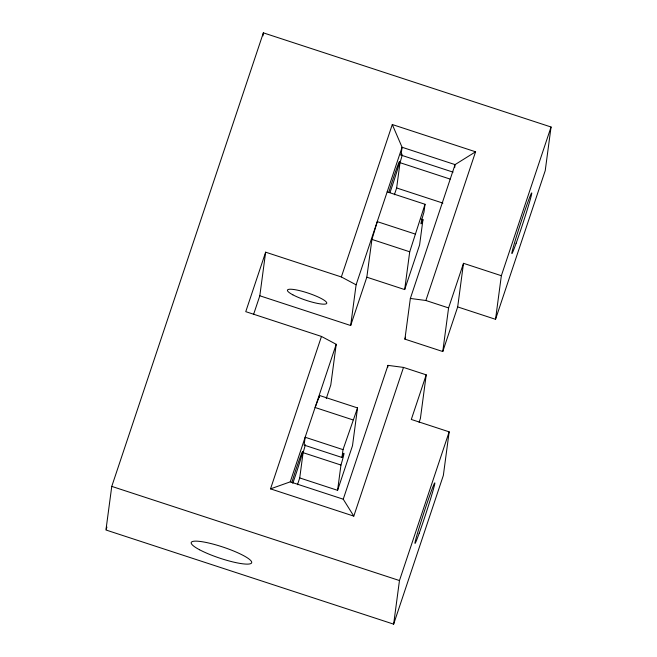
<?xml version="1.0" encoding="UTF-8"?>
<svg xmlns="http://www.w3.org/2000/svg" width="657" height="657" viewBox="0 0 657 657"><rect width="100%" height="100%" fill="white"/><g stroke="black" fill="none" stroke-linecap="round" stroke-linejoin="round"><path stroke-width="0.99" d="M495.534 319.31L501.348 275.71L463.497 263.317L457.683 306.918L495.534 319.31L545.236 170.606L551.051 127.006L263.358 32.85L111.764 486.394L105.949 529.994L393.642 624.15L443.344 475.446L449.166 431.846L411.307 419.453L426.221 374.843L403.505 367.411L387.975 365.366L343.241 499.197L353.803 516.115L403.505 367.411M262.948 35.889L263.358 32.85M259.819 295.781L265.642 252.181L341.353 276.958L356.102 284.818L350.674 325.519L259.819 295.781L253.725 314.013M297.457 484.726L299.732 477.935L303.099 452.657L304.372 448.329A31.881 1.092 -71.9 0 0 305.365 444.682M319.417 397.526L319.68 395.539L357.539 407.923L352.497 445.717L337.583 490.327L299.732 477.935M265.642 252.181L245.759 311.664L321.47 336.441L336.22 344.301L330.791 384.994L326.266 398.528M337.583 490.327L340.958 465.041L342.231 460.713A31.881 1.092 -71.9 0 0 343.003 454.899L341.969 457.469L304.109 445.085L305.16 437.242L343.011 449.634L341.969 457.469M394.381 194.751L396.647 187.968L400.023 162.681L401.296 158.353A31.881 1.092 -71.9 0 0 402.289 154.707M453.067 172.142L401.033 155.109L402.076 147.267L392.295 124.534L475.578 151.792L425.876 300.495L410.346 298.45L404.909 339.143L442.769 351.528L457.683 306.918M387.704 367.403L387.975 365.366M415.084 234.007L377.299 221.647L371.936 239.419L366.828 277.188L404.679 289.573L409.722 251.787L425.022 204.27L387.17 191.885L356.102 284.818M421.022 219.044L422.968 219.684L419.593 244.962L404.679 289.573M425.022 204.27L423.979 212.112L422.706 216.44A31.881 1.092 -71.9 0 0 421.925 222.255L422.968 219.684M426.221 374.843L420.406 418.443L419.109 422.328M393.642 624.15L399.464 580.55L449.166 431.846M454.685 167.551L454.94 165.597M442.769 351.528L448.583 307.928L463.497 263.317M106.27 529.025L106.927 527.078M353.803 516.115L270.528 488.865L321.47 336.441M341.353 276.958L392.295 124.534M270.528 488.865L290.246 481.852L336.22 344.301M387.17 191.885L402.076 147.267L455.071 164.611L475.578 151.792M350.674 325.519L366.828 277.188M343.011 449.634L357.539 407.923M410.346 298.45L455.071 164.611M404.909 339.143L405.558 337.205M501.348 275.71L551.051 127.006M319.68 395.539L315.097 407.504L352.957 419.889M401.033 155.109L401.723 153.393M400.023 162.681L450.127 179.082M396.647 187.968L442.9 203.103M371.936 239.419L409.722 251.787M425.876 300.495L448.583 307.928M303.099 452.657L340.958 465.041M290.246 481.852L343.241 499.197M111.764 486.394L399.464 580.55M388.862 192.197A20.72 0.706 -71.9 0 1 397.444 166.32A20.72 0.706 -71.9 0 1 398.347 166.582A20.72 0.706 -71.9 0 1 389.979 192.517M291.938 482.172A20.72 0.706 -71.9 0 1 300.61 456.073A20.72 0.706 -71.9 0 1 301.292 457.026A20.72 0.706 -71.9 0 1 292.767 483.322M199.49 549.728A31.881 5.765 18.5 0 0 250.506 563.706A31.881 5.765 18.5 0 0 214.363 544.448A31.881 5.765 18.5 0 0 199.49 549.728M292.833 294.812A20.72 3.745 18.5 0 0 325.995 303.895A20.72 3.745 18.5 0 0 302.499 291.38A20.72 3.745 18.5 0 0 292.833 294.812M516.139 243.23A31.881 1.092 -71.9 0 0 531.718 193.585A31.881 1.092 -71.9 0 0 517.478 233.161A31.881 1.092 -71.9 0 0 516.139 243.23M419.215 533.205A31.881 1.092 -71.9 0 0 434.803 483.552A31.881 1.092 -71.9 0 0 420.562 523.128A31.881 1.092 -71.9 0 0 419.215 533.205"/></g></svg>
